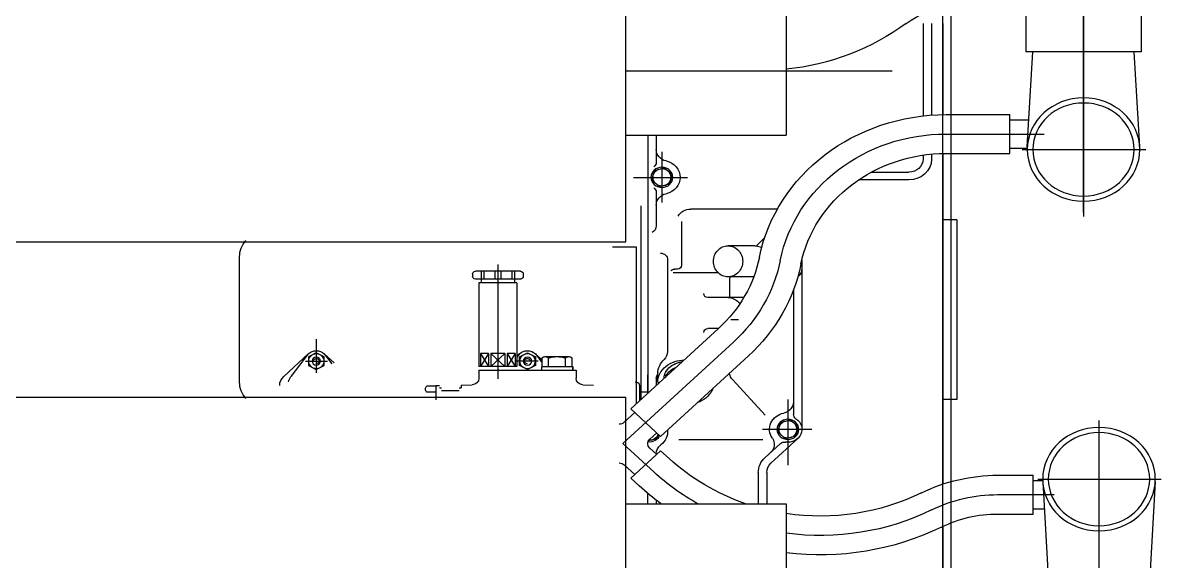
# Model space of a CAD drawing. Header units: millimetres. Extents: x -129 to 3172, y -143 to 919.
# Drawn here: x -51.608 to -50.821, y 34.737 to 35.108 of the extents above; entities that cross this region are included whole.
import ezdxf

# ---------------------------------------------------------------- set-up
doc = ezdxf.new("R2010")
doc.units = ezdxf.units.MM
doc.header["$LTSCALE"] = 0.1
doc.linetypes.add('CENTER', pattern=[2, 1.25, -0.25, 0.25, -0.25])
doc.layers.add('E-GENERAL', color=8, linetype='Continuous')

# ---------------------------------------------------------------- blocks, each defined once
blk = doc.blocks.new('AUDIT_I_120515110311-0')
at = {"color": 0}
for points in [[(2.00225, 0.5, -0.0554), (2.00558, 0.49263, -0.0009), (2.00569, 0.49229, -0.033403)], [(1.519, 0.42357, -0.010038), (1.519, 0.42374, -0.133256), (1.51959, 0.42592, -0.106756), (1.52149, 0.42799, -0.082828), (1.52413, 0.42927, -0.071352), (1.5275, 0.42975, -0.071352), (1.53087, 0.42927, -0.082828), (1.53351, 0.42799, -0.106756), (1.53541, 0.42592, -0.133256), (1.536, 0.42374, -0.133256)], [(1.677, 0.42357, -0.010038), (1.677, 0.42374, -0.133256), (1.67759, 0.42592, -0.106756), (1.67949, 0.42799, -0.082828), (1.68213, 0.42927, -0.071352), (1.6855, 0.42975, -0.071352), (1.68887, 0.42927, -0.082828), (1.69151, 0.42799, -0.106756), (1.69341, 0.42592, -0.133256), (1.694, 0.42374, -0.133256)], [(1.677, 0.42357, -0.010038), (1.677, 0.42374, -0.133256), (1.67759, 0.42592, -0.106756), (1.67949, 0.42799, -0.082828), (1.68213, 0.42927, -0.071352), (1.6855, 0.42975, -0.071352), (1.68887, 0.42927, -0.082828), (1.69151, 0.42799, -0.106756), (1.69341, 0.42592, -0.133256), (1.694, 0.42374, -0.133256)], [(1.835, 0.42357, -0.010038), (1.835, 0.42374, -0.133256), (1.83559, 0.42592, -0.106756), (1.83749, 0.42799, -0.082828), (1.84013, 0.42927, -0.071352), (1.8435, 0.42975, -0.071352), (1.84687, 0.42927, -0.082828), (1.84951, 0.42799, -0.106756), (1.85141, 0.42592, -0.133256), (1.852, 0.42374, -0.133256)], [(1.993, 0.42357, -0.010038), (1.993, 0.42374, -0.133256), (1.99359, 0.42592, -0.106756), (1.99549, 0.42799, -0.082828), (1.99813, 0.42927, -0.071352), (2.0015, 0.42975, -0.071352), (2.00487, 0.42927, -0.082828), (2.00751, 0.42799, -0.106756), (2.00941, 0.42592, -0.133256), (2.01, 0.42374, -0.133256)], [(1.993, 0.42357, -0.010038), (1.993, 0.42374, -0.133256), (1.99359, 0.42592, -0.106756), (1.99549, 0.42799, -0.082828), (1.99813, 0.42927, -0.071352), (2.0015, 0.42975, -0.071352), (2.00487, 0.42927, -0.082828), (2.00751, 0.42799, -0.106756), (2.00941, 0.42592, -0.133256), (2.01, 0.42374, -0.133256)], [(1.536, 0.42374, -0.010038), (1.536, 0.42357, -0.106756)], [(1.694, 0.42374, -0.010038), (1.694, 0.42357, -0.106756)], [(1.694, 0.42374, -0.010038), (1.694, 0.42357, -0.106756)], [(1.852, 0.42374, -0.010038), (1.852, 0.42357, -0.106756)], [(2.01, 0.42374, -0.010038), (2.01, 0.42357, -0.106756)], [(2.01, 0.42374, -0.010038), (2.01, 0.42357, -0.106756)], [(1.58583, 0.40431, -0.033522), (1.58609, 0.40483, -0.106756), (1.58799, 0.4069, -0.082828), (1.59063, 0.40817, -0.071352), (1.594, 0.40866, -0.071352), (1.59737, 0.40817, -0.082828), (1.60001, 0.4069, -0.106756), (1.60191, 0.40483, -0.133256), (1.6025, 0.40265, -0.133256)], [(1.74383, 0.40431, -0.033522), (1.74409, 0.40483, -0.106756), (1.74599, 0.4069, -0.082828), (1.74863, 0.40817, -0.071352), (1.752, 0.40866, -0.071352), (1.75537, 0.40817, -0.082828), (1.75801, 0.4069, -0.106756), (1.75991, 0.40483, -0.133256), (1.7605, 0.40265, -0.133256)], [(1.74383, 0.40431, -0.033522), (1.74409, 0.40483, -0.106756), (1.74599, 0.4069, -0.082828), (1.74863, 0.40817, -0.071352), (1.752, 0.40866, -0.071352), (1.75537, 0.40817, -0.082828), (1.75801, 0.4069, -0.106756), (1.75991, 0.40483, -0.133256), (1.7605, 0.40265, -0.133256)], [(1.90183, 0.40431, -0.033522), (1.90209, 0.40483, -0.106756), (1.90399, 0.4069, -0.082828), (1.90663, 0.40817, -0.071352), (1.91, 0.40866, -0.071352)], [(2.05983, 0.40431, -0.033522), (2.06009, 0.40483, -0.106756), (2.06199, 0.4069, -0.082828), (2.06463, 0.40817, -0.071352), (2.068, 0.40866, -0.071352), (2.07137, 0.40817, -0.082828), (2.07401, 0.4069, -0.106756), (2.07591, 0.40483, -0.133256), (2.0765, 0.40265, -0.133256)], [(2.05983, 0.40431, -0.033522), (2.06009, 0.40483, -0.106756), (2.06199, 0.4069, -0.082828), (2.06463, 0.40817, -0.071352), (2.068, 0.40866, -0.071352), (2.07137, 0.40817, -0.082828), (2.07401, 0.4069, -0.106756), (2.07591, 0.40483, -0.133256), (2.0765, 0.40265, -0.133256)], [(1.4555, 0.38754, -0.067154), (1.45251, 0.3891, -0.106756), (1.44984, 0.39202, -0.133256), (1.449, 0.3951, -0.133256), (1.44984, 0.39818, -0.106756), (1.45251, 0.4011, -0.002483), (1.45262, 0.40117, -0.071352)], [(1.6135, 0.38754, -0.067154), (1.61051, 0.3891, -0.106756), (1.60784, 0.39202, -0.133256), (1.607, 0.3951, -0.133256), (1.60784, 0.39818, -0.106756), (1.61051, 0.4011, -0.002483), (1.61062, 0.40117, -0.071352)], [(1.7715, 0.38754, -0.067154), (1.76851, 0.3891, -0.106756), (1.76584, 0.39202, -0.133256), (1.765, 0.3951, -0.133256), (1.76584, 0.39818, -0.106756), (1.76851, 0.4011, -0.002483), (1.76862, 0.40117, -0.071352)], [(1.7715, 0.38754, -0.067154), (1.76851, 0.3891, -0.106756), (1.76584, 0.39202, -0.133256), (1.765, 0.3951, -0.133256), (1.76584, 0.39818, -0.106756), (1.76851, 0.4011, -0.002483), (1.76862, 0.40117, -0.071352)], [(2.23042, 0.31598, 0.007327), (2.23044, 0.31627, 0.00433)], [(2.2041, -0.23209, 0.018635), (2.20443, -0.23242, 0.082828)], [(1.5675, -0.38755, -0.067154), (1.57049, -0.38911, -0.106756), (1.57316, -0.39202, -0.133256), (1.574, -0.39511, -0.133256), (1.57316, -0.39819, -0.106756), (1.57049, -0.40111, -0.002483), (1.57038, -0.40118, -0.071352)], [(1.7255, -0.38755, -0.067154), (1.72849, -0.38911, -0.106756), (1.73116, -0.39202, -0.133256), (1.732, -0.39511, -0.133256), (1.73116, -0.39819, -0.106756), (1.72849, -0.40111, -0.002483), (1.72838, -0.40118, -0.071352)], [(1.7255, -0.38755, -0.067154), (1.72849, -0.38911, -0.106756), (1.73116, -0.39202, -0.133256), (1.732, -0.39511, -0.133256), (1.73116, -0.39819, -0.106756), (1.72849, -0.40111, -0.002483), (1.72838, -0.40118, -0.071352)], [(1.8835, -0.38755, -0.067154), (1.88649, -0.38911, -0.106756), (1.88916, -0.39202, -0.133256), (1.89, -0.39511, -0.133256), (1.88916, -0.39819, -0.106756), (1.88649, -0.40111, -0.002483), (1.88638, -0.40118, -0.071352)], [(2.0415, -0.38755, -0.067154), (2.04449, -0.38911, -0.106756), (2.04716, -0.39202, -0.133256), (2.048, -0.39511, -0.133256), (2.04716, -0.39819, -0.106756), (2.04449, -0.40111, -0.002483), (2.04438, -0.40118, -0.071352)], [(1.43717, -0.40432, -0.033522), (1.43691, -0.40483, -0.106756), (1.43501, -0.4069, -0.082828), (1.43237, -0.40818, -0.071352), (1.429, -0.40866, -0.071352), (1.42563, -0.40818, -0.082828), (1.42299, -0.4069, -0.106756), (1.42109, -0.40483, -0.133256), (1.4205, -0.40265, -0.133256)], [(1.59517, -0.40432, -0.033522), (1.59491, -0.40483, -0.106756), (1.59301, -0.4069, -0.082828), (1.59037, -0.40818, -0.071352), (1.587, -0.40866, -0.071352), (1.58363, -0.40818, -0.082828), (1.58099, -0.4069, -0.106756), (1.57909, -0.40483, -0.133256), (1.5785, -0.40265, -0.133256)], [(1.75317, -0.40432, -0.033522), (1.75291, -0.40483, -0.106756), (1.75101, -0.4069, -0.082828), (1.74837, -0.40818, -0.071352), (1.745, -0.40866, -0.071352), (1.74163, -0.40818, -0.082828), (1.73899, -0.4069, -0.106756), (1.73709, -0.40483, -0.133256), (1.7365, -0.40265, -0.133256)], [(1.75317, -0.40432, -0.033522), (1.75291, -0.40483, -0.106756), (1.75101, -0.4069, -0.082828), (1.74837, -0.40818, -0.071352), (1.745, -0.40866, -0.071352), (1.74163, -0.40818, -0.082828), (1.73899, -0.4069, -0.106756), (1.73709, -0.40483, -0.133256), (1.7365, -0.40265, -0.133256)], [(1.91117, -0.40432, -0.033522), (1.91091, -0.40483, -0.106756), (1.90901, -0.4069, -0.082828), (1.90637, -0.40818, -0.071352), (1.903, -0.40866, -0.071352), (1.89963, -0.40818, -0.082828), (1.89699, -0.4069, -0.106756), (1.89509, -0.40483, -0.133256), (1.8945, -0.40265, -0.133256)], [(1.8465, -0.41859, -0.000156), (1.84649, -0.41859, -0.082828)], [(1.504, -0.42357, -0.010038), (1.504, -0.42374, -0.133256), (1.50341, -0.42593, -0.106756), (1.50151, -0.42799, -0.082828), (1.49887, -0.42927, -0.071352), (1.4955, -0.42975, -0.071352), (1.49213, -0.42927, -0.082828), (1.48949, -0.42799, -0.106756), (1.48759, -0.42593, -0.133256), (1.487, -0.42374, -0.133256)], [(1.487, -0.42374, -0.010038), (1.487, -0.42357, -0.106756)], [(1.645, -0.42374, -0.010038), (1.645, -0.42357, -0.106756)], [(1.662, -0.42357, -0.010038), (1.662, -0.42374, -0.133256), (1.66141, -0.42593, -0.106756), (1.65951, -0.42799, -0.082828), (1.65687, -0.42927, -0.071352), (1.6535, -0.42975, -0.071352), (1.65013, -0.42927, -0.082828), (1.64749, -0.42799, -0.106756), (1.64559, -0.42593, -0.133256), (1.645, -0.42374, -0.133256)], [(1.662, -0.42357, -0.010038), (1.662, -0.42374, -0.133256), (1.66141, -0.42593, -0.106756), (1.65951, -0.42799, -0.082828), (1.65687, -0.42927, -0.071352), (1.6535, -0.42975, -0.071352), (1.65013, -0.42927, -0.082828), (1.64749, -0.42799, -0.106756), (1.64559, -0.42593, -0.133256), (1.645, -0.42374, -0.133256)], [(1.978, -0.42357, -0.010038), (1.978, -0.42374, -0.133256), (1.97741, -0.42593, -0.106756), (1.97551, -0.42799, -0.082828), (1.97287, -0.42927, -0.071352), (1.9695, -0.42975, -0.071352), (1.96613, -0.42927, -0.082828), (1.96349, -0.42799, -0.106756), (1.96159, -0.42593, -0.133256), (1.961, -0.42374, -0.133256)], [(1.961, -0.42374, -0.010038), (1.961, -0.42357, -0.106756)], [(1.78268, -0.43253, -0.050299), (1.7867, -0.43391, -0.071352), (1.79174, -0.43716, -0.082828), (1.79504, -0.44116, -0.007482), (1.79521, -0.44146, -0.133256)], [(1.84432, -0.43253, 0.050299), (1.8403, -0.43391, 0.071352), (1.83526, -0.43716, 0.082828), (1.83196, -0.44116, 0.007482), (1.83179, -0.44146, 0.133256)]]:
    blk.add_lwpolyline(points, format="xyb", dxfattribs=at)
blk.add_lwpolyline([(2.2045, -0.2301, 0.133256), (2.20452, -0.23017, 0.106756), (2.20589, -0.23166, 0.082828), (2.20865, -0.233, 0.071352), (2.213, -0.23362, 0.071352), (2.21735, -0.233, 0.082828), (2.22011, -0.23166, 0.106756), (2.22148, -0.23017, 0.133256), (2.2215, -0.2301, 0.133256), (2.22148, -0.23003, 0.106756), (2.22011, -0.22854, 0.082828), (2.21735, -0.22721, 0.071352), (2.213, -0.22658, 0.071352), (2.20865, -0.22721, 0.082828), (2.20589, -0.22854, 0.106756), (2.20452, -0.23003, 0.133256)], format="xyb", close=True, dxfattribs=at)
for centre, radius, start, end in [((2.22549, 0.36697), 0.04972, 262.77746, 263.33614), ((2.22549, 0.26666), 0.04972, 96.66386, 97.22639), ((2.22917, 0.3168), 0.00997, 162.74206, 166.44732), ((2.22704, 0.31746), 0.00774, 143.1301, 144.32492), ((2.22049, 0.3168), 0.00997, 6.9987, 8.67433), ((2.22049, 0.3168), 0.00997, 351.34233, 353.03512), ((2.22049, 0.3168), 0.00997, 3.0233, 4.71001), ((2.23044, 0.40934), 0.09237, 270, 270.00705), ((2.23044, 0.22429), 0.09237, 89.99258, 90), ((2.22049, 0.3168), 0.00997, 0, 0.99232), ((2.22049, 0.3168), 0.00997, 359.23667, 0), ((1.46408, 0.2645), 0.004, 121.4115, 123.55731), ((1.46408, 0.1955), 0.004, 236.44269, 238.5885)]:
    blk.add_arc(centre, radius, start, end, dxfattribs=at)
blk = doc.blocks.new('grupo electrogeno')
at = {"layer": 'E-GENERAL'}
for p, q in [((-162.97249, 150.85845), (-162.97249, 150.34299)), ((-163.29952, 150.56348), (-163.29952, 150.32687)), ((-163.18876, 150.40053), (-163.18876, 150.48982)), ((-163.08053, 150.41621), (-163.08053, 150.48706)), ((-163.01137, 150.38546), (-163.00757, 150.45098)), ((-162.93361, 150.38546), (-162.93741, 150.45098)), ((-163.04242, 150.40768), (-163.01805, 150.40768)), ((-163.01805, 150.40768), (-163.01805, 150.38089)), ((-163.01805, 150.40411), (-163.01029, 150.40411)), ((-163.29952, 150.40053), (-163.18876, 150.40053)), ((-163.28443, 150.40053), (-163.28443, 150.39348)), ((-163.20803, 150.37891), (-163.20803, 150.40053)), ((-163.20219, 150.37891), (-163.20219, 150.40053)), ((-163.04242, 150.39428), (-163.00338, 150.39428)), ((-163.29621, 150.38293), (-163.29039, 150.38826)), ((-163.08053, 150.1586), (-163.08053, 150.38703)), ((-163.30162, 150.35902), (-163.28006, 150.37879)), ((-163.30074, 150.37372), (-163.29345, 150.3804)), ((-163.29621, 150.38293), (-163.27556, 150.36399)), ((-163.04242, 150.38089), (-163.01805, 150.38089)), ((-163.01805, 150.38446), (-163.01141, 150.38446)), ((-163.01488, 150.38357), (-162.92947, 150.38357)), ((-163.27556, 150.36399), (-163.26974, 150.36932)), ((-163.18071, 150.35551), (-163.19934, 150.3726)), ((-163.18759, 150.32847), (-163.18759, 150.374)), ((-163.28304, 150.36217), (-163.27831, 150.36651)), ((-163.19274, 150.35897), (-163.20347, 150.36881)), ((-163.30162, 150.35902), (-163.22516, 150.28887)), ((-163.29621, 150.33511), (-163.27556, 150.35405)), ((-163.27829, 150.35572), (-163.28401, 150.35712)), ((-163.28304, 150.35586), (-163.27831, 150.35152)), ((-163.27733, 150.35242), (-163.27829, 150.35572)), ((-163.27556, 150.35405), (-163.21483, 150.29834)), ((-163.20485, 150.35641), (-163.26289, 150.35641)), ((-163.18948, 150.35567), (-163.19464, 150.35093)), ((-163.18242, 150.35393), (-163.18948, 150.35567)), ((-163.18053, 150.34746), (-163.18242, 150.35393)), ((-163.17113, 150.34919), (-163.20517, 150.34919)), ((-163.19464, 150.35093), (-163.19275, 150.34446)), ((-163.1857, 150.34272), (-163.18053, 150.34746)), ((-163.17786, 150.23197), (-163.17786, 150.34919)), ((-163.30074, 150.34432), (-163.29345, 150.33763)), ((-163.22568, 150.31508), (-163.20337, 150.33929)), ((-163.19275, 150.34446), (-163.1857, 150.34272)), ((-163.1837, 150.25285), (-163.1837, 150.33894)), ((-163.29621, 150.33511), (-163.23548, 150.2794)), ((-163.29222, 150.33145), (-163.29222, 150.22335)), ((-163.74237, 150.32687), (-163.29952, 150.32687)), ((-163.43093, 150.3235), (-163.43717, 150.3235)), ((-163.43093, 150.31908), (-163.43093, 150.32886)), ((-163.41485, 150.32261), (-163.42702, 150.32261)), ((-163.29027, 150.31899), (-163.29027, 150.32966)), ((-163.2893, 150.19488), (-163.2893, 150.32877)), ((-163.2893, 150.3233), (-163.28443, 150.3233)), ((-163.28443, 150.3243), (-163.28443, 150.31161)), ((-163.07079, 150.32858), (-163.08053, 150.32858)), ((-163.07079, 150.20455), (-163.07079, 150.32858)), ((-163.56669, 150.31659), (-163.56669, 150.23001)), ((-163.43093, 150.31931), (-163.43717, 150.31931)), ((-163.42848, 150.31908), (-163.43093, 150.31908)), ((-163.42702, 150.32082), (-163.42848, 150.32082)), ((-163.41339, 150.32082), (-163.41485, 150.32082)), ((-163.41339, 150.31859), (-163.41339, 150.32052)), ((-163.41339, 150.31859), (-163.40592, 150.31835)), ((-163.38809, 150.23536), (-163.38809, 150.31421)), ((-163.32937, 150.31835), (-163.3219, 150.31859)), ((-163.27762, 150.31661), (-163.27762, 150.3108)), ((-163.51915, 150.29702), (-163.5361, 150.31257)), ((-163.51915, 150.29702), (-163.53115, 150.31275)), ((-163.51912, 150.30498), (-163.51364, 150.30788)), ((-163.51364, 150.28682), (-163.51364, 150.31015)), ((-163.51364, 150.30788), (-163.50817, 150.30498)), ((-163.40123, 150.30832), (-163.40123, 150.31389)), ((-163.40123, 150.30832), (-163.33407, 150.30832)), ((-163.36765, 150.30788), (-163.37313, 150.30498)), ((-163.36217, 150.30498), (-163.36765, 150.30788)), ((-163.35787, 150.30608), (-163.35787, 150.30832)), ((-163.33655, 150.30608), (-163.33655, 150.30832)), ((-163.33635, 150.30565), (-163.33635, 150.30832)), ((-163.33635, 150.30565), (-163.33635, 150.30832)), ((-163.33407, 150.30832), (-163.33407, 150.31389)), ((-163.52102, 150.30207), (-163.50581, 150.30207)), ((-163.51912, 150.29917), (-163.51912, 150.30498)), ((-163.51364, 150.29627), (-163.51912, 150.29917)), ((-163.50817, 150.29917), (-163.51364, 150.29627)), ((-163.50817, 150.30498), (-163.50817, 150.29917)), ((-163.50814, 150.29702), (-163.50283, 150.30398)), ((-163.50814, 150.29702), (-163.50137, 150.30324)), ((-163.37495, 150.30565), (-163.40123, 150.30565)), ((-163.40123, 150.24806), (-163.40123, 150.30565)), ((-163.40007, 150.29672), (-163.40007, 150.30565)), ((-163.39454, 150.29672), (-163.40007, 150.30565)), ((-163.40007, 150.29672), (-163.39454, 150.30565)), ((-163.39454, 150.29672), (-163.39454, 150.30565)), ((-163.39296, 150.29672), (-163.39296, 150.30565)), ((-163.38321, 150.29672), (-163.39296, 150.30565)), ((-163.39296, 150.29672), (-163.38321, 150.30565)), ((-163.38321, 150.29672), (-163.38321, 150.30565)), ((-163.38163, 150.29672), (-163.38163, 150.30565)), ((-163.37611, 150.29672), (-163.38163, 150.30565)), ((-163.38163, 150.29672), (-163.37611, 150.30565)), ((-163.37611, 150.29672), (-163.37611, 150.30565)), ((-163.36028, 150.30207), (-163.37549, 150.30207)), ((-163.37495, 150.24806), (-163.37495, 150.30565)), ((-163.37316, 150.29702), (-163.37495, 150.29937)), ((-163.37316, 150.29702), (-163.37495, 150.29867)), ((-163.37313, 150.30498), (-163.37313, 150.29917)), ((-163.37313, 150.29917), (-163.36765, 150.29627)), ((-163.36765, 150.29627), (-163.36217, 150.29917)), ((-163.36217, 150.29917), (-163.36217, 150.30498)), ((-163.36214, 150.29702), (-163.35762, 150.30294)), ((-163.36214, 150.29702), (-163.35762, 150.30117)), ((-163.34721, 150.30608), (-163.35787, 150.30608)), ((-163.35762, 150.29989), (-163.35762, 150.30608)), ((-163.35534, 150.29894), (-163.33908, 150.29894)), ((-163.35305, 150.30608), (-163.35305, 150.29989)), ((-163.33655, 150.30608), (-163.34721, 150.30608)), ((-163.34137, 150.30608), (-163.34137, 150.29989)), ((-163.3368, 150.30608), (-163.3368, 150.29989)), ((-163.39454, 150.29672), (-163.40007, 150.29672)), ((-163.38321, 150.29672), (-163.39296, 150.29672)), ((-163.37611, 150.29672), (-163.38163, 150.29672)), ((-163.23565, 150.27955), (-163.24289, 150.27955)), ((-163.22702, 150.2733), (-163.22163, 150.2733)), ((-163.2181, 150.25812), (-163.24289, 150.25812)), ((-163.40561, 150.24181), (-163.40561, 150.24359)), ((-163.37252, 150.24538), (-163.40366, 150.24538)), ((-163.37495, 150.24806), (-163.40123, 150.24806)), ((-163.39968, 150.24002), (-163.39968, 150.24806)), ((-163.3977, 150.24002), (-163.3977, 150.24538)), ((-163.3902, 150.24002), (-163.3902, 150.24538)), ((-163.38598, 150.24002), (-163.38598, 150.24538)), ((-163.37848, 150.24002), (-163.37848, 150.24538)), ((-163.3765, 150.24002), (-163.3765, 150.24806)), ((-163.37057, 150.24181), (-163.37057, 150.24359)), ((-163.21119, 150.24384), (-163.22895, 150.24384)), ((-163.37252, 150.24002), (-163.40366, 150.24002)), ((-163.23564, 150.24116), (-163.2668, 150.24116)), ((-163.26399, 150.23848), (-163.26607, 150.23848)), ((-163.74237, 150.21973), (-163.29952, 150.21973)), ((-163.30082, 150.21988), (-163.35006, 150.21988)), ((-163.29222, 150.22335), (-163.30876, 150.22335)), ((-163.29952, 150.21973), (-163.29952, 149.98312)), ((-163.21046, 150.22241), (-163.22895, 150.22241)), ((-163.20372, 150.21699), (-163.20924, 150.22249)), ((-163.27859, 150.18535), (-163.27859, 150.20857)), ((-163.07079, 150.20455), (-163.08053, 150.20455)), ((-163.19486, 150.19703), (-163.25479, 150.19703)), ((-162.9832, 150.05603), (-162.9832, 150.20219)), ((-162.9832, 150.19929), (-162.9832, 150.05138)), ((-163.2747, 150.15757), (-163.2747, 150.19249)), ((-163.27659, 150.18156), (-163.28176, 150.17682)), ((-163.26953, 150.17983), (-163.27659, 150.18156)), ((-163.28176, 150.17682), (-163.27986, 150.17035)), ((-163.27281, 150.16861), (-163.26764, 150.17335)), ((-163.26764, 150.17335), (-163.26953, 150.17983)), ((-163.27986, 150.17035), (-163.27281, 150.16861)), ((-163.12992, 150.17152), (-163.10388, 150.17152)), ((-163.0781, 150.15857), (-163.03407, 150.15857)), ((-163.03407, 150.15857), (-163.03407, 150.13178)), ((-163.03407, 150.155), (-163.02212, 150.155)), ((-163.02558, 150.15589), (-162.94018, 150.15589)), ((-163.02207, 150.154), (-163.01828, 150.08848)), ((-162.94432, 150.154), (-162.94811, 150.08848)), ((-163.29952, 150.14607), (-163.18876, 150.14607)), ((-163.18876, 150.05678), (-163.18876, 150.14607)), ((-163.0781, 150.14518), (-163.01033, 150.14518)), ((-163.03407, 150.13536), (-163.02099, 150.13536)), ((-163.08053, 150.06884), (-163.08053, 150.1318)), ((-163.0781, 150.13178), (-163.03407, 150.13178)), ((-163.29952, 150.10142), (-163.11561, 150.10142)), ((-163.29832, 150.10143), (-163.20702, 150.10143)), ((-162.94329, 150.08848), (-163.0231, 150.08848)), ((-163.0231, 150.06258), (-163.0231, 150.08848)), ((-162.94329, 150.05307), (-162.94329, 150.08848))]:
    blk.add_line(p, q, dxfattribs=at)
at = {"layer": 'E-GENERAL', "linetype": 'Continuous'}
for p, q in [((-163.08053, 150.51973), (-163.08053, 150.02687)), ((-163.07469, 150.51973), (-163.07469, 150.02687)), ((-163.27859, 150.39815), (-163.27859, 150.40053)), ((-163.27859, 150.36613), (-163.27859, 150.36626)), ((-163.28443, 150.14607), (-163.28443, 150.3243)), ((-163.27859, 150.31393), (-163.27859, 150.31895)), ((-163.27081, 150.23197), (-163.27081, 150.29548)), ((-163.22798, 150.24464), (-163.22798, 150.25812)), ((-163.26107, 150.20566), (-163.26107, 150.2358)), ((-163.10388, 150.17687), (-163.13876, 150.17687)), ((-163.27859, 150.14607), (-163.27859, 150.16483)), ((-163.09415, 150.15973), (-163.09415, 150.16259)), ((-163.08831, 150.15904), (-163.08831, 150.16259)), ((-163.09415, 150.06884), (-163.09415, 150.13269)), ((-163.08831, 150.06884), (-163.08831, 150.13215))]:
    blk.add_line(p, q, dxfattribs=at)
at = {"layer": 'E-GENERAL', "linetype": 'CENTER'}
blk.add_line((-163.29432, 150.17509), (-163.25704, 150.17509), dxfattribs=at)
at = {"layer": 'E-GENERAL'}
for centre, major_axis, ratio, start_param, end_param in [((-163.16506, 150.2733), (-0.17724, 0), 0.91735, 4.221081, 4.846518), ((-163.16506, 150.2733), (-0.16264, 0), 0.91735, 4.221081, 4.858642), ((-163.04242, 150.48357), (-0.08273, 0), 0.91735, 1.079489, 1.570796), ((-163.16506, 150.2733), (-0.14804, 0), 0.91735, 4.221081, 4.873185), ((-163.04242, 150.48357), (-0.09733, 0), 0.91735, 1.079489, 1.570796), ((-163.16506, 150.2733), (0.17724, 0), 0.91735, 2.24283, 2.356194), ((-163.16506, 150.2733), (-0.16264, 0), 0.91735, -1.021335, -0.785398), ((-163.16506, 150.2733), (0.14804, 0), 0.91735, 1.927909, 2.356194), ((-163.04242, 150.48357), (-0.11193, 0), 0.91735, 1.079489, 1.570796), ((-163.19246, 150.37891), (0.01557, 0), 0.91735, 3.141593, 3.926991), ((-163.19246, 150.37891), (0.00973, 0), 0.91735, 3.141593, 3.926991), ((-163.30418, 150.37687), (0.00487, 0), 0.91735, 4.712389, 5.497787), ((-163.2796, 150.35902), (-0.00487, 0), 0.91735, -0.785398, 0.785398), ((-163.26983, 150.36613), (0.00876, 0), 0.91735, 3.141593, 4.022614), ((-163.20577, 150.35956), (0.00876, 0), 0.91735, -0.556122, 0.785398), ((-163.28346, 150.35098), (0.00759, 0), 0.91735, 0.347248, 1.683633), ((-163.28346, 150.35098), (0.00633, 0), 0.91735, 0.251238, 1.6264), ((-163.28346, 150.35098), (-0.01265, 0), 0.91735, 3.0354, 4.022614), ((-163.18759, 150.34919), (0.01265, 0), 0.91735, 2.585471, 4.483113), ((-163.18999, 150.3615), (0.00389, 0), 0.91735, 3.926991, 4.889542), ((-163.18759, 150.34919), (0.00973, 0), 0.91735, -0.962551, 1.747949), ((-163.30418, 150.34116), (0.00487, 0), 0.91735, 0.785398, 1.570796), ((-163.19246, 150.33007), (-0.00876, 0), 0.91735, 3.141593, 4.483113), ((-163.1798, 150.33894), (0.00389, 0), 0.91735, 2.179042, 3.141593), ((-163.25718, 150.31399), (0.01953, 0), 0.91735, 0.857072, 1.200771), ((-163.54722, 150.31659), (0.01947, 0), 0.91735, 2.463387, 3.141593), ((-163.43518, 150.3214), (0.00303, 0), 0.91735, 2.285646, 3.997539), ((-163.25567, 150.31559), (0.01724, 0), 0.91735, 0.446131, 0.857072), ((-163.25335, 150.31661), (-0.01466, 0), 0.91735, 3.469434, 3.587724), ((-163.52922, 150.31889), (-0.00973, 0), 0.91735, 0, 0.785398), ((-163.52318, 150.31787), (0.00973, 0), 0.91735, 3.316126, 3.752458), ((-163.40609, 150.31389), (-0.00487, 0), 0.91735, 3.141593, 4.677482), ((-163.3292, 150.31389), (0.00487, 0), 0.91735, 1.605703, 3.141593), ((-163.29319, 150.31899), (0.00292, 0), 0.91735, 4.712389, 6.283185), ((-163.26296, 150.31661), (-0.01466, 0), 0.91735, 0, 0.446131), ((-163.26296, 150.31661), (0.00991, 0.00991), 1, 2.262014, 2.356194), ((-163.26187, 150.3143), (0.01136, 0), 0.91735, 3.167412, 3.587724), ((-163.21825, 150.30932), (0.00973, 0), 0.91735, 2.439662, 3.026903), ((-163.51364, 150.30207), (0.00548, 0), 0.91735, 3.141593, 9.424778), ((-163.36765, 150.30207), (0.00548, 0), 0.91735, 3.141593, 9.424778), ((-163.27373, 150.31393), (0.00487, 0), 0.91735, 3.141593, 3.535693), ((-163.28631, 150.30913), (-0.00876, 0), 0.91735, 3.219611, 3.535693), ((-163.26296, 150.3108), (-0.01466, 0), 0.91735, 0, 0.446131), ((-163.26063, 150.31762), (-0.01724, 0), 0.91735, 0.446131, 0.857072), ((-163.26187, 150.31698), (-0.00768, 0.00768), 1, 1.108748, 1.198867), ((-163.26007, 150.31777), (0.01336, 0), 0.91735, 3.587724, 3.998665), ((-163.26007, 150.31509), (-0.01336, 0), 0.91735, 0.446131, 0.857072), ((-163.25891, 150.319), (0.01514, 0), 0.91735, 3.998665, 4.323991), ((-163.51364, 150.30207), (-0.00195, 0), 0.91735, 0, 4.712389), ((-163.36765, 150.30207), (0.00292, 0), 0.91735, 3.141593, 9.424778), ((-163.36765, 150.30207), (-0.00195, 0), 0.91735, -1.570796, 3.141593), ((-163.35534, 150.30172), (-0.00303, 0), 0.91735, 0.71485, 2.426743), ((-163.34721, 150.31441), (-0.01686, 0), 0.91735, 1.217194, 1.924399), ((-163.33908, 150.30172), (-0.00303, 0), 0.91735, 0.71485, 2.426743), ((-163.26063, 150.31182), (-0.01724, 0), 0.91735, 0.446131, 0.755028), ((-163.27957, 150.29548), (0.00876, 0), 0.91735, 0, 0.755028), ((-163.25913, 150.31922), (-0.01953, 0), 0.91735, 0.857072, 1.226375), ((-163.25891, 150.31633), (0.01514, 0), 0.91735, 3.998665, 4.367967), ((-163.25815, 150.32171), (-0.02243, 0), 0.91735, 1.226375, 1.523798), ((-163.25815, 150.31826), (0.01738, 0), 0.91735, 4.367967, 4.568621), ((-163.30774, 150.21311), (-0.1314, 0), 0.91735, 3.325622, 3.926991), ((-163.51364, 150.30207), (-0.00779, 0), 0.91735, 0.785398, 2.356194), ((-163.36765, 150.30207), (-0.00779, 0), 0.91735, 0.785398, 2.356194), ((-163.30774, 150.21311), (0.1168, 0), 0.91735, 0.184029, 0.785398), ((-163.24289, 150.28223), (0.00292, 0), 0.91735, 3.141593, 4.712389), ((-163.30774, 150.21311), (-0.1022, 0), 0.91735, 3.325622, 3.926991), ((-163.22895, 150.26619), (-0.0088, 0), 0.91735, 1.570796, 2.016928), ((-163.22962, 150.26747), (-0.01034, 0), 0.91735, 2.016928, 2.427868), ((-163.23066, 150.2683), (-0.01172, 0), 0.91735, 2.427868, 2.564622), ((-163.24289, 150.25544), (-0.00292, 0), 0.91735, -1.570796, 0), ((-163.19246, 150.25672), (-0.00876, 0), 0.91735, 2.808559, 3.141593), ((-163.40366, 150.24359), (-0.00195, 0), 0.91735, -1.570796, 0), ((-163.37252, 150.24359), (0.00195, 0), 0.91735, 0, 1.570796), ((-163.22895, 150.23577), (-0.0088, 0), 0.91735, 4.712389, 5.15852), ((-163.22895, 150.23577), (-0.0088, 0), 0.91735, 4.266258, 4.712389), ((-163.21825, 150.24464), (-0.00658, 0.00658), 1, 0.785398, 0.868376), ((-163.18759, 150.23759), (-0.00973, 0), 0.91735, 2.79359, 3.927536), ((-163.40366, 150.24181), (-0.00195, 0), 0.91735, 0, 1.570796), ((-163.37252, 150.24181), (0.00195, 0), 0.91735, 4.712389, 6.283185), ((-163.26607, 150.24116), (0.00292, 0), 0.91735, 3.771155, 4.712389), ((-163.26399, 150.2358), (0.00292, 0), 0.91735, 0, 1.570796), ((-163.22561, 150.23312), (-0.01346, 0), 0.91735, -0.344422, 0), ((-163.22725, 150.23366), (0.01172, 0), 0.91735, 2.427868, 2.797171), ((-163.22829, 150.23449), (0.01034, 0), 0.91735, 2.016928, 2.427868), ((-163.22962, 150.23449), (0.01034, 0), 0.91735, 0.713724, 1.124665), ((-163.23066, 150.23366), (0.01172, 0), 0.91735, 0.344422, 0.713724), ((-163.23229, 150.23312), (0.01346, 0), 0.91735, 0, 0.344422), ((-163.54722, 150.23001), (-0.01947, 0), 0.91735, 0, 0.678205), ((-163.27567, 150.23197), (-0.00487, 0), 0.91735, 1.570796, 3.141593), ((-163.22561, 150.23312), (-0.01346, 0), 0.91735, 0, 0.344422), ((-163.22725, 150.23259), (0.01172, 0), 0.91735, 3.486014, 3.855317), ((-163.23066, 150.23259), (-0.01172, 0), 0.91735, 2.427868, 2.797171), ((-163.23229, 150.23312), (0.01346, 0), 0.91735, -0.344422, 0), ((-163.0781, 150.25232), (-0.1314, 0), 0.91735, 0.184029, 1.570796), ((-163.0781, 150.25232), (0.1168, 0), 0.91735, 3.325622, 4.712389), ((-163.0781, 150.25232), (0.1022, 0), 0.91735, 3.325622, 4.712389), ((-163.22829, 150.23176), (-0.01034, 0), 0.91735, 0.713724, 1.124665), ((-163.22895, 150.23048), (0.0088, 0), 0.91735, 4.266258, 4.712389), ((-163.22895, 150.23048), (-0.0088, 0), 0.91735, 1.570796, 2.016928), ((-163.22962, 150.23176), (-0.01034, 0), 0.91735, 2.016928, 2.427868), ((-163.21046, 150.23048), (0.0088, 0), 0.91735, -1.570796, -1.124665), ((-163.21113, 150.23176), (0.00699, 0.00699), 1, 4.4076, 4.515636), ((-163.28443, 150.20857), (-0.00584, 0), 0.91735, 3.141593, 4.18879), ((-163.25479, 150.20596), (-0.00973, 0), 0.91735, 0.484534, 1.570796), ((-163.26983, 150.19422), (0.00876, 0), 0.91735, 3.141593, 4.483113), ((-162.9832, 150.15589), (0.03893, 0), 0.91735, 3.141593, 9.424778), ((-163.2747, 150.17509), (0.00759, 0), 0.91735, 3.141593, 9.424778), ((-163.28249, 150.18535), (0.00389, 0), 0.91735, -0.962551, 0), ((-163.2747, 150.17509), (0.01265, 0), 0.91735, -1.34152, 1.34152), ((-163.10388, 150.16259), (-0.01557, 0), 0.91735, 3.141593, 4.712389), ((-163.28249, 150.16483), (-0.00389, 0), 0.91735, 3.141593, 4.104143), ((-163.10388, 150.16259), (0.00973, 0), 0.91735, 0, 1.570796), ((-163.26983, 150.15596), (0.00876, 0), 0.91735, 1.800073, 3.141593), ((-163.29832, 150.10321), (0.00132, 0.00132), 1, 3.300937, 3.926991), ((-163.20702, 149.95321), (-0.16157, 0), 0.91735, 4.035108, 4.599161), ((-163.07161, 150.10768), (0.0545, 0), 0.91735, 4.035108, 4.636897)]:
    blk.add_ellipse(centre, major_axis=major_axis, ratio=ratio, start_param=start_param, end_param=end_param, dxfattribs=at)
for centre, major_axis in [((-162.97249, 150.38357), (-0.03893, 0)), ((-162.97249, 150.38357), (-0.03504, 0)), ((-163.18759, 150.34919), (-0.00759, 0)), ((-163.18759, 150.34919), (-0.00633, 0)), ((-163.51364, 150.30207), (-0.00292, 0)), ((-162.9832, 150.15589), (-0.03504, 0)), ((-163.2747, 150.17509), (-0.00633, 0))]:
    blk.add_ellipse(centre, major_axis=major_axis, ratio=0.91735, dxfattribs=at)
at = {"layer": 'E-GENERAL', "xscale": 0.9732999999998808, "yscale": 0.8928571428571102, "rotation": 180}
blk.add_blockref('AUDIT_I_120515110311-0', (-161.87655, 150.2733), dxfattribs=at)
blk = doc.blocks.new('A$C1F186A80')
at = {"xscale": -1, "rotation": 180}
blk.add_blockref('grupo electrogeno', (165.30672, 151.35615), dxfattribs=at)

msp = doc.modelspace()

# ---------------------------------------------------------------- block references
msp.add_blockref('A$C1F186A80', (-53.1984, 33.82066))

doc.saveas('drawing.dxf')
